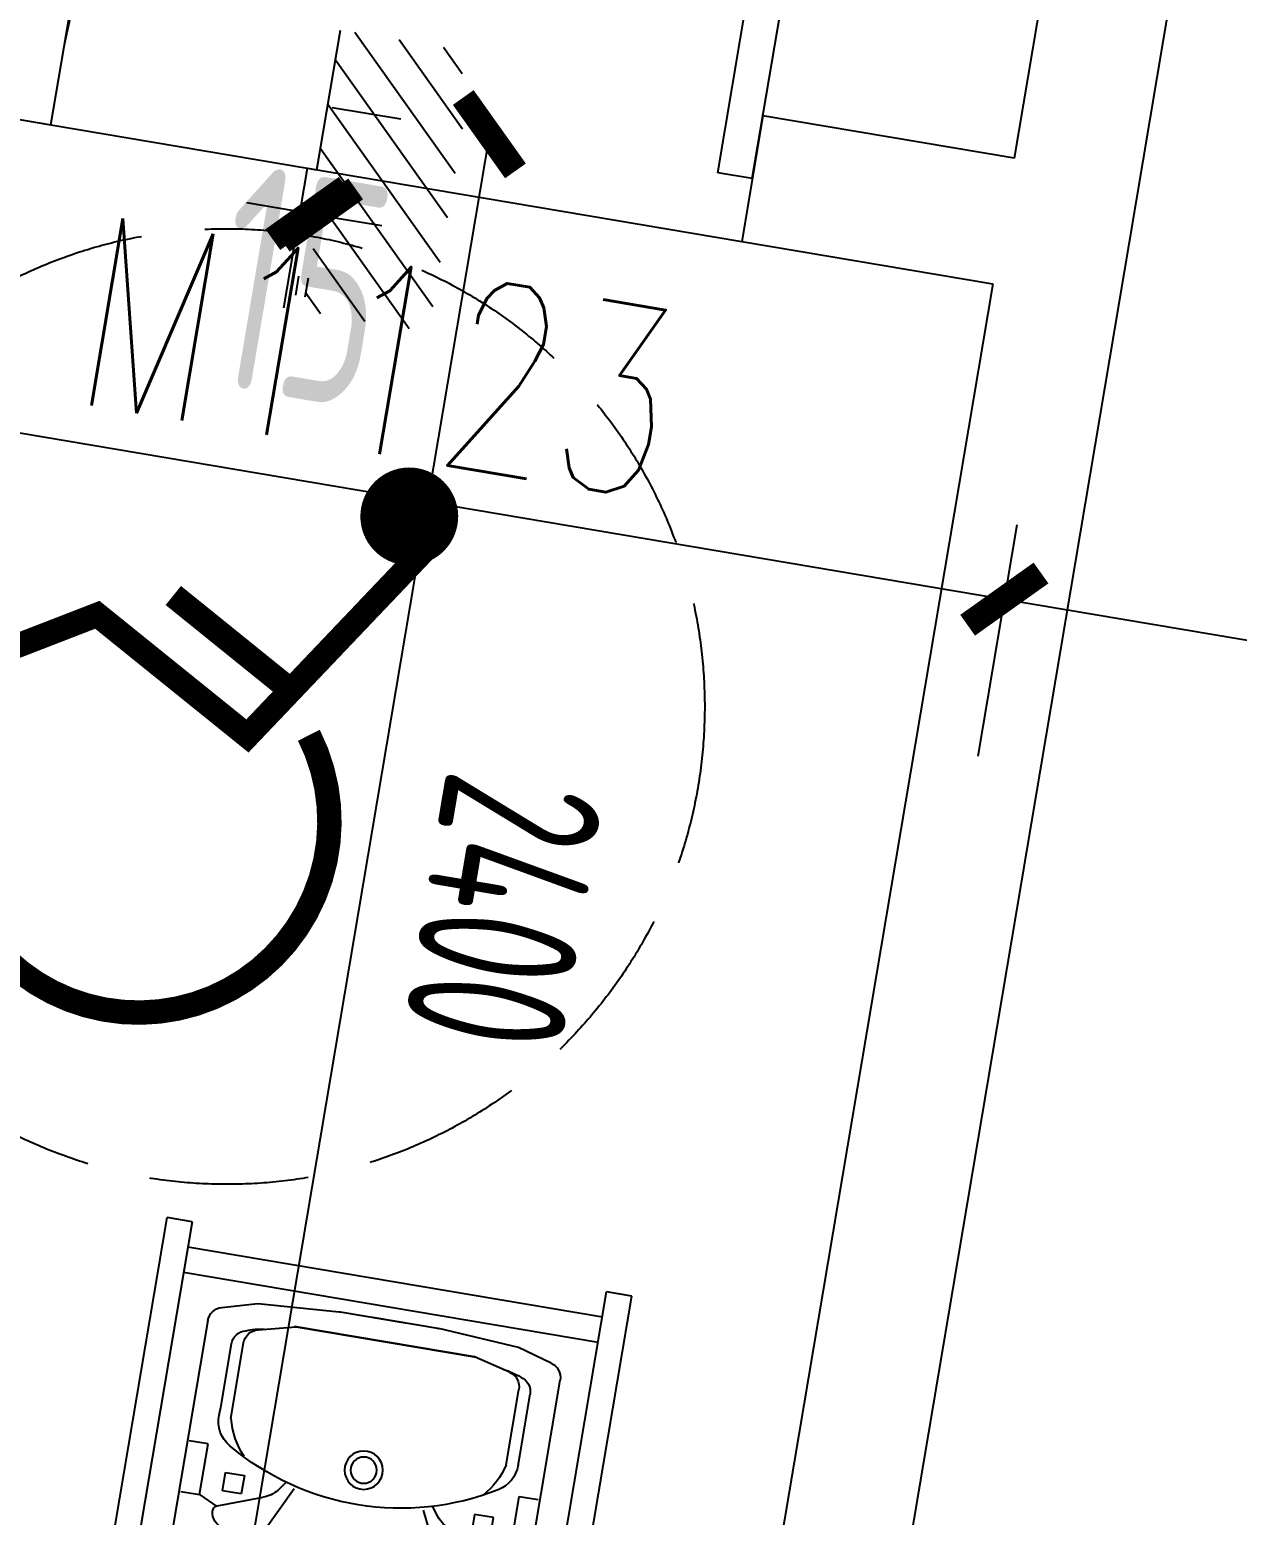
# Model space of a CAD drawing. Extents: x -936 to 12807311, y 101 to 1511157.
# Drawn here: x 12237013 to 12238908, y 1184214 to 1186546 of the extents above; entities that cross this region are included whole.
import ezdxf

# ---------------------------------------------------------------- set-up
doc = ezdxf.new("R2010")
doc.units = 0
doc.header["$LTSCALE"] = 1000
doc.header["$MEASUREMENT"] = 0
doc.linetypes.add('PX-PLAN-F2-T2$0$DASH', pattern=[0.35, 0.25, -0.1])
for name, color, linetype in [('PX-PLAN-F2-T2$0$FUR家具', 8, 'Continuous'), ('PX-PLAN-F2-T2$0$PUB_DIM', 3, 'Continuous'), ('PX-PLAN-F2-T2$0$WALL', 9, 'Continuous'), ('PX-PLAN-F2-T2$0$WINDOW', 4, 'Continuous'), ('PX-PLAN-F2-T2$0$WINDOW_TEXT', 4, 'Continuous'), ('PX-PLAN-F2-T2$0$X-01-Podium-Toilet$0$A-DIMS-50', 1, 'Continuous'), ('PX-PLAN-F2-T2$0$X-01-Podium-Toilet$0$A-SYMB-STRS', 1, 'Continuous')]:
    doc.layers.add(name, color=color, linetype=linetype)
doc.styles.add('PX-PLAN-F2-T2$0$_TCH_WINDOW', font='SIMPLEX', dxfattribs={"height": 3.5, "bigfont": 'GBCBIG'})
doc.styles.add('PX-PLAN-F2-T2$0$X-01-Podium-Toilet$0$XD2008', font='xd-hzs.shx', dxfattribs={"width": 0.7, "bigfont": 'xd-hztxt.shx'})
doc.styles.add('PX-PLAN-F2-T2$0$XD2008_T3', font='xd-hzs.shx', dxfattribs={"width": 0.7, "bigfont": 'xd-hztxt.shx'})
doc.dimstyles.new('PX-PLAN-F2-T2$0$_TCH_ARCH&&100', dxfattribs={"dimtxt": 250, "dimasz": 100, "dimexe": 250, "dimexo": 300, "dimgap": 100, "dimtad": 1, "dimdec": 0, "dimzin": 0, "dimdsep": 46, "dimtxsty": 'PX-PLAN-F2-T2$0$XD2008_T3', "dimblk": 'PX-PLAN-F2-T2$0$_ArchTick', "dimcen": 0.09, "dimclrd": 1, "dimclrt": 4, "dimazin": 2, "dimtfac": 1, "dimtdec": 0, "dimtix": 1, "dimtmove": 2, "dimatfit": 3, "dimfxl": 0, "dimtolj": 1, "dimtzin": 0, "dimarcsym": 0})
doc.dimstyles.new('PX-PLAN-F2-T2$0$X-01-Podium-Toilet$0$XD50$0', dxfattribs={"dimscale": 50, "dimtxt": 3.5, "dimasz": 1, "dimexe": 1, "dimexo": 2, "dimgap": 0.5, "dimtad": 1, "dimdsep": 46, "dimtxsty": 'PX-PLAN-F2-T2$0$X-01-Podium-Toilet$0$XD2008', "dimblk": 'PX-PLAN-F2-T2$0$X-01-Podium-Toilet$0$_ArchTick', "dimcen": 2.5, "dimclrt": 4, "dimaunit": 1, "dimadec": 0, "dimazin": 0, "dimtfac": 1, "dimtmove": 2, "dimatfit": 3, "dimfxl": 0, "dimtolj": 1, "dimtzin": 0, "dimarcsym": 0})

# ---------------------------------------------------------------- blocks, each defined once
blk = doc.blocks.new('PX-PLAN-F2-T2$0$X-01-10-02$0$A-06-WALL(办公）$0$dgh')
at = {"ltscale": 2, "const_width": 38.4}
blk.add_lwpolyline([(80.5, 318.9, 1), (118.8, 316, 1)], format="xyb", close=True, dxfattribs=at)
at = {"ltscale": 2, "const_width": 19.2}
for points in [[(72.9, 310.7), (74.3, 104.9), (225.3, 93.5), (292.4, -46.4), (368.3, -25.1)], [(76.1, 154.1), (192.2, 145.4)]]:
    blk.add_lwpolyline(points, dxfattribs=at)
blk.add_lwpolyline([(39.5, 138.3, 1.894256), (240.7, -6.2)], format="xyb", dxfattribs=at)
blk = doc.blocks.new('PX-PLAN-F2-T2$0$X-01-10-02$0$basin01')
at = {"layer": 'PX-PLAN-F2-T2$0$FUR家具', "color": 8}
for p, q in [((57600, 25770), (58138.9, 25770)), ((57600, 25770), (57770, 25770)), ((58138.9, 25770), (58138.9, 25730)), ((57600, 25730), (58138.9, 25730)), ((58058.9, 25070), (58058.9, 25730)), ((58098.9, 25070), (58098.9, 25730)), ((57629.2, 25681.1, 0), (57629.2, 25119.9, 0)), ((57629.2, 25681.1, 0), (57990, 25681.1, 0)), ((57658.4, 25681.1, 0), (57658.4, 25119.8, 0)), ((57718.6, 25678.2, 0), (57718.6, 25648.2, 0)), ((57799.3, 25648.2, 0), (57799.3, 25678.2, 0)), ((58014.1, 25662.9, 0), (58029.6, 25608.1, 0)), ((57718.6, 25648.2, 0), (57704.8, 25618.1, 0)), ((57718.6, 25648.2, 0), (57799.3, 25648.2, 0)), ((57847, 25638.2, 0), (57862.4, 25638.2, 0)), ((57862.4, 25638.2, 0), (57960.2, 25638.2, 0)), ((57862.4, 25638.2, 0), (57960.2, 25638.2, 0)), ((57705.9, 25618.3, 0), (57731.1, 25549.1, 0)), ((57730.6, 25583.7, 0), (57730.6, 25613.8, 0)), ((57730.6, 25613.8, 0), (57759.8, 25613.8, 0)), ((57759.8, 25613.8, 0), (57759.8, 25583.7, 0)), ((57844.8, 25619.5, 0), (57964.9, 25619.5, 0)), ((58029.6, 25608.1, 0), (58038.1, 25480, 0)), ((57658.4, 25400.5, 0), (57658.4, 25600.5, 0)), ((57673.7, 25603.2, 0), (57666.9, 25565.2, 0)), ((57759.8, 25583.7, 0), (57730.6, 25583.7, 0)), ((57989.2, 25600.6, 0), (58003.8, 25542.2, 0)), ((57680.7, 25538.3, 0), (57753, 25503.5, 0)), ((58003.8, 25258.7, 0), (58003.8, 25545.1, 0)), ((58003.8, 25542.2, 0), (58003.8, 25255.8, 0)), ((57746.1, 25527.9, 0), (57761.5, 25516.4, 0)), ((58038.2, 25478.4, 0), (58038.2, 25374.7, 0)), ((58038.2, 25322.6, 0), (58038.2, 25426.2, 0)), ((58029.6, 25192.8, 0), (58038.1, 25320.9, 0)), ((57680.7, 25262.6, 0), (57753, 25297.4, 0)), ((57746.1, 25273.1, 0), (57761.5, 25284.5, 0)), ((57989.2, 25200.3, 0), (58003.8, 25258.7, 0)), ((57673.7, 25197.7, 0), (57666.9, 25235.7, 0)), ((57705.9, 25182.7, 0), (57731.1, 25251.8, 0)), ((57730.6, 25217.2, 0), (57730.6, 25187.1, 0)), ((57759.8, 25217.2, 0), (57730.6, 25217.2, 0)), ((57759.8, 25187.1, 0), (57759.8, 25217.2, 0)), ((57730.6, 25187.1, 0), (57759.8, 25187.1, 0)), ((58014.1, 25138.1, 0), (58029.6, 25192.8, 0)), ((57718.6, 25152.8, 0), (57704.8, 25182.8, 0)), ((57844.8, 25181.4, 0), (57964.9, 25181.4, 0)), ((57846.6, 25162.3, 0), (57862.4, 25162.8, 0)), ((57862.4, 25162.8, 0), (57960.2, 25162.8, 0)), ((57862.4, 25162.8, 0), (57960.2, 25162.8, 0)), ((57718.6, 25152.8, 0), (57799.3, 25152.8, 0)), ((57718.6, 25122.7, 0), (57718.6, 25152.8, 0)), ((57799.3, 25152.8, 0), (57799.3, 25122.7, 0)), ((57990, 25119.9, 0), (57629.2, 25119.9, 0)), ((58138.9, 25070), (57600, 25070)), ((58138.9, 25070), (58138.9, 25030)), ((57600, 25030), (58138.9, 25030))]:
    blk.add_line(p, q, dxfattribs=at)
for radius in [30.1, 20.6]:
    blk.add_circle((57799.3, 25400.5, 0), radius, dxfattribs=at)
for centre, radius, start, end in [((57990, 25656.1, 0), 25, 15.7576, 90), ((57847, 25588.2, 0), 50, 90, 148.9225), ((57960.2, 25613.2, 0), 25, 14.0869, 90), ((57698.3, 25598.8, 0), 25, 94.4754, 169.9185), ((57697.1, 25613.8, 0), 10, 27.8281, 94.4754), ((58161.7, 25398.5, 0), 417.4, 148.9225, 210.4629), ((57872.3, 25501.8, 0), 120.9, 103.1075, 131.6385), ((57964.9, 25594.5, 0), 25, 14.0869, 90), ((57883.4, 25578.1, 0), 109.1, 6.7175, 22.1332), ((57691.5, 25560.8, 0), 25, 169.9185, 244.3181), ((57778.1, 25566.3, 0), 50, 200.052, 230.1955), ((58013.2, 25478.4, 0), 25, 0, 3.815), ((58013.2, 25322.6, 0), 25, 356.185, 0), ((57691.5, 25240.1, 0), 25, 115.682, 190.0819), ((57778.1, 25234.7, 0), 50, 129.8045, 159.948), ((57778.1, 25234.7, 0), 50, 129.8045, 159.948), ((57872.3, 25299.7, 0), 120.9, 226.4828, 256.8924), ((57883.4, 25222.8, 0), 109.1, 337.8667, 353.2825), ((57698.3, 25202.1, 0), 25, 190.0819, 265.5246), ((57845, 25212.2, 0), 50, 210.4629, 271.8448), ((57964.9, 25206.4, 0), 25, 270, 345.9136), ((57697.1, 25187.2, 0), 10, 265.5246, 332.1719), ((57960.2, 25187.8, 0), 25, 270, 345.9136), ((57990.1, 25144.9, 0), 25, 269.8077, 344.2424)]:
    blk.add_arc(centre, radius, start, end, dxfattribs=at)
blk = doc.blocks.new('PX-PLAN-F2-T2$0$X-01-Podium-Toilet$0$_ArchTick')
at = {"color": 0, "linetype": 'ByBlock', "const_width": 0.4}
blk.add_lwpolyline([(-0.5, -0.5), (0.5, 0.5)], dxfattribs=at)
blk = doc.blocks.new('*D70')
at = {"layer": 'Defpoints', "color": 0, "transparency": 16777216}
for p in [(12237463.5, 1186326.6), (12237478.3, 1186324.1), (12237466.7, 1186255.4)]:
    blk.add_point(p, dxfattribs=at)
at = {"layer": 'PX-PLAN-F2-T2$0$X-01-Podium-Toilet$0$A-DIMS-50', "color": 0, "lineweight": -2, "transparency": 16777216}
for p, q in [((12237451.9, 1186257.9), (12237353.3, 1186274.6)), ((12237451.9, 1186257.9), (12237466.7, 1186255.4)), ((12237466.7, 1186255.4), (12237565.3, 1186238.8)), ((12237430.2, 1186129.4), (12237435.3, 1186159.3)), ((12237445, 1186126.9), (12237450.1, 1186156.8))]:
    blk.add_line(p, q, dxfattribs=at)
at = {"layer": 'PX-PLAN-F2-T2$0$X-01-Podium-Toilet$0$A-DIMS-50', "color": 0, "lineweight": -2, "transparency": 16777216, "xscale": 100, "yscale": 100, "zscale": 100}
for p, rotation in [((12237451.9, 1186257.9), 350.4234428877369), ((12237466.7, 1186255.4), 170.4234428877369)]:
    blk.add_blockref('PX-PLAN-F2-T2$0$X-01-Podium-Toilet$0$_ArchTick', p, dxfattribs=dict(at, rotation=rotation))
at = {"layer": 'PX-PLAN-F2-T2$0$X-01-Podium-Toilet$0$A-DIMS-50', "color": 4, "transparency": 16777216, "insert": (12237440.2, 1186143.7), "char_height": 350, "attachment_point": 5, "rotation": 350.4234, "style": 'PX-PLAN-F2-T2$0$X-01-Podium-Toilet$0$XD2008'}
blk.add_mtext('\\A1;15', dxfattribs=at)
blk = doc.blocks.new('PX-PLAN-F2-T2$0$_ArchTick')
at = {"color": 0, "linetype": 'ByBlock', "const_width": 0.4}
blk.add_lwpolyline([(-0.5, -0.5), (0.5, 0.5)], dxfattribs=at)
blk = doc.blocks.new('*D852')
at = {"layer": 'Defpoints', "color": 0, "transparency": 16777216}
for p in [(12233485.2, 1186930.1), (12238612.3, 1186065.1), (12238542.7, 1185652.5)]:
    blk.add_point(p, dxfattribs=at)
at = {"layer": 'PX-PLAN-F2-T2$0$PUB_DIM', "color": 0, "lineweight": -2, "transparency": 16777216}
for p, q in [((12233435.3, 1186634.3), (12233374, 1186271)), ((12238562.4, 1185769.3), (12238501.1, 1185406))]:
    blk.add_line(p, q, dxfattribs=at)
at = {"layer": 'PX-PLAN-F2-T2$0$PUB_DIM', "color": 1, "lineweight": -2, "transparency": 16777216}
blk.add_line((12233415.6, 1186517.5), (12238542.7, 1185652.5), dxfattribs=at)
at = {"layer": 'PX-PLAN-F2-T2$0$PUB_DIM', "color": 1, "lineweight": -2, "transparency": 16777216, "xscale": 100, "yscale": 100, "zscale": 100}
for p, rotation in [((12233415.6, 1186517.5), 170.4237892473238), ((12238542.7, 1185652.5), 350.4237892473238)]:
    blk.add_blockref('PX-PLAN-F2-T2$0$_ArchTick', p, dxfattribs=dict(at, rotation=rotation))
at = {"layer": 'PX-PLAN-F2-T2$0$PUB_DIM', "color": 4, "transparency": 16777216, "insert": (12236016.6, 1186306.9), "char_height": 250, "attachment_point": 5, "rotation": 350.4238, "style": 'PX-PLAN-F2-T2$0$XD2008_T3'}
blk.add_mtext('\\A1;5200', dxfattribs=at)
blk = doc.blocks.new('*D853')
at = {"layer": 'Defpoints', "color": 0, "transparency": 16777216}
for p in [(12238612.3, 1186065.1), (12240880.6, 1185682.4), (12240810.9, 1185269.8)]:
    blk.add_point(p, dxfattribs=at)
at = {"layer": 'PX-PLAN-F2-T2$0$PUB_DIM', "color": 0, "lineweight": -2, "transparency": 16777216}
for p, q in [((12238562.4, 1185769.3), (12238501.1, 1185406)), ((12240830.7, 1185386.6), (12240769.4, 1185023.3))]:
    blk.add_line(p, q, dxfattribs=at)
at = {"layer": 'PX-PLAN-F2-T2$0$PUB_DIM', "color": 1, "lineweight": -2, "transparency": 16777216}
blk.add_line((12238542.7, 1185652.5), (12240810.9, 1185269.8), dxfattribs=at)
at = {"layer": 'PX-PLAN-F2-T2$0$PUB_DIM', "color": 1, "lineweight": -2, "transparency": 16777216, "xscale": 100, "yscale": 100, "zscale": 100}
for p, rotation in [((12238542.7, 1185652.5), 170.4237892473298), ((12240810.9, 1185269.8), 350.4237892473298)]:
    blk.add_blockref('PX-PLAN-F2-T2$0$_ArchTick', p, dxfattribs=dict(at, rotation=rotation))
at = {"layer": 'PX-PLAN-F2-T2$0$PUB_DIM', "color": 4, "transparency": 16777216, "insert": (12239714.2, 1185683), "char_height": 250, "attachment_point": 5, "rotation": 350.4238, "style": 'PX-PLAN-F2-T2$0$XD2008_T3'}
blk.add_mtext('\\A1;2300', dxfattribs=at)
blk = doc.blocks.new('*D899')
at = {"layer": 'Defpoints', "color": 0, "transparency": 16777216}
for p in [(12237891.1, 1186355.9), (12237334.9, 1184015.8), (12237491.9, 1183989.3)]:
    blk.add_point(p, dxfattribs=at)
at = {"layer": 'PX-PLAN-F2-T2$0$PUB_DIM', "color": 0, "lineweight": -2, "transparency": 16777216}
for p, q in [((12237595.3, 1186405.8), (12237487.6, 1186423.9)), ((12237196, 1184039.2), (12237088.4, 1184057.3))]:
    blk.add_line(p, q, dxfattribs=at)
at = {"layer": 'PX-PLAN-F2-T2$0$PUB_DIM', "color": 1, "lineweight": -2, "transparency": 16777216}
blk.add_line((12237734.2, 1186382.3), (12237334.9, 1184015.8), dxfattribs=at)
at = {"layer": 'PX-PLAN-F2-T2$0$PUB_DIM', "color": 1, "lineweight": -2, "transparency": 16777216, "xscale": 100, "yscale": 100, "zscale": 100}
for p, rotation in [((12237734.2, 1186382.3), 80.42359431633575), ((12237334.9, 1184015.8), 260.4235943163358)]:
    blk.add_blockref('PX-PLAN-F2-T2$0$_ArchTick', p, dxfattribs=dict(at, rotation=rotation))
at = {"layer": 'PX-PLAN-F2-T2$0$PUB_DIM', "color": 4, "transparency": 16777216, "insert": (12237756.4, 1185161.6), "char_height": 250, "attachment_point": 5, "rotation": 260.4236, "style": 'PX-PLAN-F2-T2$0$XD2008_T3'}
blk.add_mtext('\\A1;2400', dxfattribs=at)
blk = doc.blocks.new('*D903')
at = {"layer": 'Defpoints', "color": 0, "transparency": 16777216}
for p in [(12238917.1, 1187270.8), (12240988.2, 1186921.4), (12240908.5, 1186449)]:
    blk.add_point(p, dxfattribs=at)
at = {"layer": 'PX-PLAN-F2-T2$0$PUB_DIM', "color": 0, "lineweight": -2, "transparency": 16777216}
for p, q in [((12238867.2, 1186975), (12238795.8, 1186551.9)), ((12240938.3, 1186625.6), (12240866.9, 1186202.5))]:
    blk.add_line(p, q, dxfattribs=at)
at = {"layer": 'PX-PLAN-F2-T2$0$PUB_DIM', "color": 1, "lineweight": -2, "transparency": 16777216}
blk.add_line((12238837.4, 1186798.4), (12240908.5, 1186449), dxfattribs=at)
at = {"layer": 'PX-PLAN-F2-T2$0$PUB_DIM', "color": 1, "lineweight": -2, "transparency": 16777216, "xscale": 100, "yscale": 100, "zscale": 100}
for p, rotation in [((12238837.4, 1186798.4), 170.4237223892517), ((12240908.5, 1186449), 350.4237223892518)]:
    blk.add_blockref('PX-PLAN-F2-T2$0$_ArchTick', p, dxfattribs=dict(at, rotation=rotation))
at = {"layer": 'PX-PLAN-F2-T2$0$PUB_DIM', "color": 4, "transparency": 16777216, "insert": (12239910.4, 1186845.6), "char_height": 250, "attachment_point": 5, "rotation": 350.4237, "style": 'PX-PLAN-F2-T2$0$XD2008_T3'}
blk.add_mtext('\\A1;2100', dxfattribs=at)
blk = doc.blocks.new('PX-PLAN-F2-T2$0$$DorLib2D$00000001')
for p, q in [((0.45, 0.975), (0.5, 0.975)), ((0.45, 0), (0.45, 0.975)), ((0.5, 0), (0.5, 0.975)), ((0.5, 0), (0.45, 0))]:
    blk.add_line(p, q)
at = {"lineweight": 13}
blk.add_arc((0.475, 0), 0.975, 91.4693, 180, dxfattribs=at)
blk = doc.blocks.new('PX-PLAN-F2-T2')
at = {"layer": 'PX-PLAN-F2-T2$0$FUR家具'}
h = blk.add_hatch(dxfattribs=at)
h.set_pattern_fill('ANSI31', color=8, scale=400, angle=80.423472, style=0)
h.set_pattern_definition([(125.42347, (12253478.896, 1114507.3), (-40.74452, -28.980753), [])])
h.paths.add_polyline_path([(12237697.667, 1186512.464), (12237500.455, 1186545.737), (12237463.48, 1186326.587), (12237478.271, 1186324.091), (12237441.297, 1186104.941), (12237638.51, 1186071.668), (12237700.439, 1186438.728), (12237685.648, 1186441.223)])
blk.add_line((12237045.69, 1186397.081), (12238130.361, 1186214.082), dxfattribs=at)
at = {"layer": 'PX-PLAN-F2-T2$0$FUR家具', "linetype": 'PX-PLAN-F2-T2$0$DASH', "extrusion": (4.18057e-08, -5.85942e-07, 1)}
blk.add_circle((12237322.259, 1185483.931, -5.171), 750, dxfattribs=at)
at = {"layer": 'PX-PLAN-F2-T2$0$WALL'}
for p, q in [((12238807.604, 1187823.847), (12238558.06, 1186344.75)), ((12239004.817, 1187790.574), (12238738.637, 1186212.871)), ((12237045.69, 1186397.081), (12237078.962, 1186594.294)), ((12236354.947, 1186513.618), (12237045.69, 1186397.081)), ((12238163.634, 1186411.295), (12238130.361, 1186214.082)), ((12238558.06, 1186344.75), (12238163.634, 1186411.295)), ((12238130.361, 1186214.082), (12238524.788, 1186147.537)), ((12238738.637, 1186212.871), (12238339.363, 1183846.289)), ((12238524.788, 1186147.537), (12238158.786, 1183978.168))]:
    blk.add_line(p, q, dxfattribs=at)
at = {"layer": 'PX-PLAN-F2-T2$0$X-01-Podium-Toilet$0$A-SYMB-STRS'}
blk.add_lwpolyline([(12237411.716, 1186109.932), (12237448.689, 1186329.082), (12237463.48, 1186326.587), (12237500.454, 1186545.737)], dxfattribs=at)
at = {"layer": 'PX-PLAN-F2-T2$0$FUR家具', "color": 8, "xscale": -2.000000001637344, "yscale": 2.000000001637344, "zscale": 2.000000001637345, "rotation": 316.7945076970051}
blk.add_blockref('PX-PLAN-F2-T2$0$X-01-10-02$0$A-06-WALL(办公）$0$dgh', (12237319.08, 1185183.088, 0), dxfattribs=at)
at = {"layer": 'PX-PLAN-F2-T2$0$FUR家具', "color": 8, "xscale": -1, "rotation": 260.423449676158}
blk.add_blockref('PX-PLAN-F2-T2$0$X-01-10-02$0$basin01', (12202874.612, 1131517.131), dxfattribs=at)
at = {"layer": 'PX-PLAN-F2-T2$0$WINDOW'}
ref = blk.add_blockref('PX-PLAN-F2-T2$0$$DorLib2D$00000001', (12237604.662, 1186404.188), dxfattribs=dict(at, xscale=-1100, yscale=-1100, zscale=200, rotation=170.4236160365673))
ref.add_attrib('A', 'M1123', (12237073.8, 1185962.6), dxfattribs={"layer": 'PX-PLAN-F2-T2$0$WINDOW_TEXT', "height": 297.5, "rotation": 350.423616, "style": 'PX-PLAN-F2-T2$0$_TCH_WINDOW', "width": 0.705882})
at = {"layer": 'PX-PLAN-F2-T2$0$PUB_DIM'}
for base, p1, p2, angle, picture, middle, turn in [((12240908.475, 1186448.992), (12238917.123, 1187270.794), (12240988.173, 1186921.384), 350.423722, '*D903', (12239910.381, 1186845.562), 350.423722), ((12238542.683, 1185652.5), (12233485.204, 1186930.121), (12238612.298, 1186065.128), 350.423789, '*D852', (12236016.567, 1186306.861), 350.423789), ((12237334.881, 1184015.759), (12237891.127, 1186355.856), (12237491.852, 1183989.275), 260.423594, '*D899', (12237756.383, 1185161.618), 260.423594), ((12240810.949, 1185269.82), (12238612.298, 1186065.128), (12240880.563, 1185682.448), 350.423789, '*D853', (12239714.247, 1185683.025), 350.423789)]:
    dim = blk.add_linear_dim(base=base, p1=p1, p2=p2, angle=angle, dimstyle='PX-PLAN-F2-T2$0$_TCH_ARCH&&100', override={"dimgap": 0}, dxfattribs=at)
    dim.commit()
    dim.dimension.update_dxf_attribs({"geometry": picture, "text_midpoint": middle, "dimtype": 161, "text_rotation": turn})
at = {"layer": 'PX-PLAN-F2-T2$0$X-01-Podium-Toilet$0$A-DIMS-50'}
dim = blk.add_linear_dim(base=(12237466.689, 1186255.442), p1=(12237463.48, 1186326.587), p2=(12237478.271, 1186324.091), angle=350.423443, dimstyle='PX-PLAN-F2-T2$0$X-01-Podium-Toilet$0$XD50$0', override={"dimscale": 100}, dxfattribs=at)
dim.commit()
dim.dimension.update_dxf_attribs({"geometry": '*D70', "text_midpoint": (12237440.229, 1186143.69), "dimtype": 129})

msp = doc.modelspace()

# ---------------------------------------------------------------- block references
msp.add_blockref('PX-PLAN-F2-T2', (0, 0))

doc.saveas('drawing.dxf')
